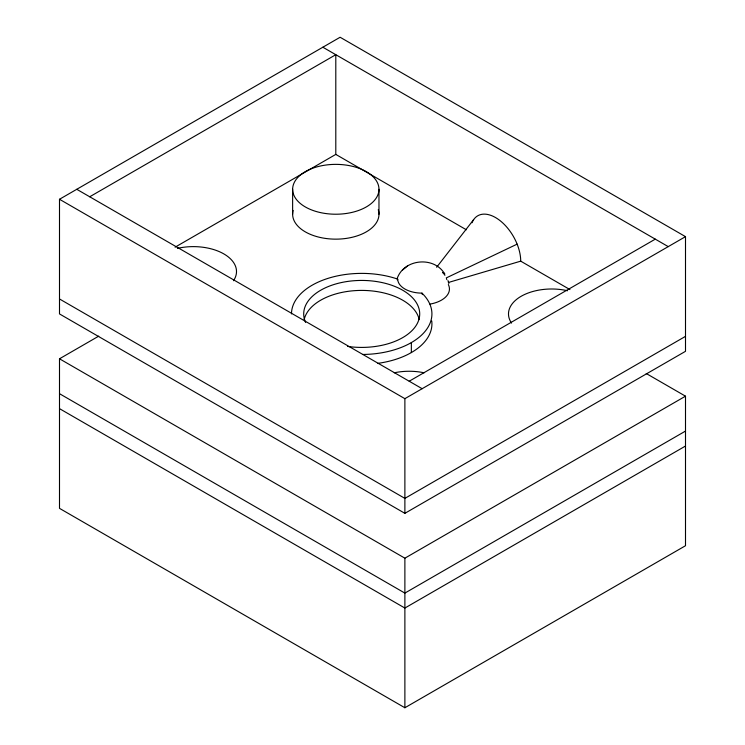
<?xml version="1.0" encoding="UTF-8"?>
<svg xmlns="http://www.w3.org/2000/svg" width="745" height="745" viewBox="0 0 745 745"><rect width="100%" height="100%" fill="white"/><g stroke="black" fill="none" stroke-linecap="round" stroke-linejoin="round"><path stroke-width="1.12" d="M397.122 278.649C403.855 258.748 434.205 255.908 444.709 273.955L442.986 272.67M397.225 279.822L397.728 279.124A24.427 14.099 0 0 0 421.977 293.13L422.35 294.582M436.654 267.25L473.634 219.654M402.421 270.118L405.001 268.023M405.373 267.716L407.562 265.928M59.498 199.269L340.12 37.25L685.502 236.649L685.502 351.314L404.88 513.333L59.498 313.924L59.498 199.269L404.88 398.668L685.502 236.649M89.717 196.773L335.799 54.702L335.799 154.401L175.094 247.182M646.232 373.506L685.502 396.182L685.502 545.731L404.88 707.75L59.498 508.351L59.498 358.792L98.722 336.144M409.201 381.226L655.283 239.145M685.502 336.358L404.88 498.377L59.498 298.969M59.498 358.792L404.88 558.191L685.502 396.182M685.502 431.076L404.88 593.095L59.498 393.686M685.502 446.031L404.88 608.05L59.498 408.642M446.236 277.941L517.132 244.137M448.378 282.485L520.718 261.16L569.925 289.572M322.855 47.224L668.237 246.623M335.799 154.401L466.351 229.777M76.763 189.295L422.145 388.704M442.977 272.54L444.709 273.955M447.978 280.567L448.863 283.556M411.352 342.588L411.352 352.562M404.88 398.668L404.88 513.333M404.88 558.191L404.88 707.75M378.972 189.295A43.173 24.93 0 0 1 314.213 210.882A43.173 24.93 0 0 1 314.213 167.709A43.173 24.93 0 0 1 378.972 189.295L378.972 214.225M292.627 189.295L292.627 214.225M394.291 372.789A43.173 24.93 0 0 1 424.101 372.789M177.44 248.374A43.173 24.93 0 0 1 223.863 253.924A43.173 24.93 0 0 1 233.474 280.725M378.255 209.69A43.173 24.93 0 0 1 336.47 239.145A43.173 24.93 0 0 1 293.13 210.444M511.526 323.097A43.173 24.93 0 0 1 521.137 296.296A43.173 24.93 0 0 1 567.56 290.746M471.995 222.755A35.602 20.553 60 0 1 500.063 220.641A35.602 20.553 60 0 1 520.718 261.16M421.977 293.13A70.216 40.537 0 0 1 423.03 333.667A70.216 40.537 0 0 1 362.74 354.462M291.491 313.924A70.216 40.537 0 0 1 327.064 278.667A70.216 40.537 0 0 1 397.728 279.124M305.618 322.445A57.998 33.488 0 0 1 356.538 280.567A57.998 33.488 0 0 1 419.528 316.569A57.998 33.488 0 0 1 347.524 346.397M442.735 272.474A10.188 5.876 60 0 1 444.923 275.333M446.544 278.779A10.188 5.876 60 0 1 446.804 279.617M304.183 319.577A57.998 33.488 0 0 1 361.707 290.41A57.998 33.488 0 0 1 419.23 319.577M431.737 320.946A70.216 40.537 0 0 1 377.92 363.337M448.341 284.553A27.304 15.766 0 0 1 429.94 304.109"/></g></svg>
